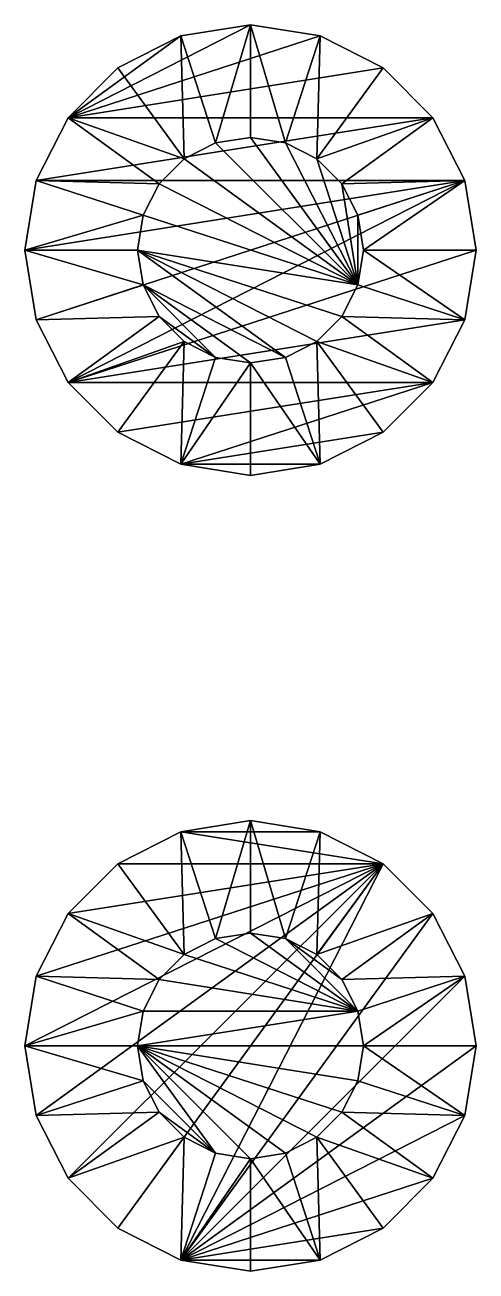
# Model space of a CAD drawing. Extents: x 24528 to 34927, y -8876 to 785.
# Drawn here: x 24528 to 26636, y -5047 to 785 of the extents above; entities that cross this region are included whole.
import ezdxf

# ---------------------------------------------------------------- set-up
doc = ezdxf.new("R2010")
doc.units = 0
doc.layers.get('0').update_dxf_attribs({"linetype": 'CONTINUOUS'})

msp = doc.modelspace()

# ---------------------------------------------------------------- linework, layer by layer
at = {"color": 7}
for points in [[(25256.4, 733.1), (25582.1, 784.8), (24729.5, 350.2), (25256.4, 733.1)], [(25582.1, 784.8), (25907.7, 733.1), (24729.5, 350.2), (25582.1, 784.8)], [(24962.7, 583.5), (25256.4, 733.1), (24729.5, 350.2), (24962.7, 583.5)], [(25907.7, 733.1), (26201.4, 583.5), (24729.5, 350.2), (25907.7, 733.1)], [(24729.5, 350.2), (26201.4, 583.5), (26434.7, 350.2), (24729.5, 350.2)], [(24729.5, 350.2), (26434.7, 350.2), (24579.8, 56.5), (24729.5, 350.2)], [(26434.7, 350.2), (26584.3, 56.5), (24579.8, 56.5), (26434.7, 350.2)], [(24528.2, -269.1), (24579.8, 56.5), (26584.3, 56.5), (24528.2, -269.1)], [(24528.2, -269.1), (26584.3, 56.5), (24579.8, -594.8), (24528.2, -269.1)], [(24579.8, -594.8), (26584.3, 56.5), (24729.5, -888.5), (24579.8, -594.8)], [(26584.3, 56.5), (26636, -269.1), (24729.5, -888.5), (26584.3, 56.5)], [(26584.3, -594.8), (24729.5, -888.5), (26636, -269.1), (26584.3, -594.8)], [(26584.3, -594.8), (26434.7, -888.5), (24729.5, -888.5), (26584.3, -594.8)], [(24962.7, -1121.7), (24729.5, -888.5), (26434.7, -888.5), (24962.7, -1121.7)], [(25256.4, -1271.4), (24962.7, -1121.7), (26434.7, -888.5), (25256.4, -1271.4)], [(26201.4, -1121.7), (25256.4, -1271.4), (26434.7, -888.5), (26201.4, -1121.7)], [(25256.4, -1271.4), (26201.4, -1121.7), (25907.7, -1271.4), (25256.4, -1271.4)], [(25582.1, -1323), (25256.4, -1271.4), (25907.7, -1271.4), (25582.1, -1323)], [(25582.1, -2939), (25907.7, -2990.7), (25256.4, -2990.7), (25582.1, -2939)], [(25256.4, -2990.7), (26201.4, -3140.3), (24962.7, -3140.3), (25256.4, -2990.7)], [(26201.4, -3140.3), (25256.4, -2990.7), (25907.7, -2990.7), (26201.4, -3140.3)], [(24528.2, -3992.9), (24579.8, -3667.3), (26201.4, -3140.3), (24528.2, -3992.9)], [(24528.2, -3992.9), (26201.4, -3140.3), (24579.8, -4318.6), (24528.2, -3992.9)], [(24579.8, -3667.3), (24729.5, -3373.6), (26201.4, -3140.3), (24579.8, -3667.3)], [(24579.8, -4318.6), (26201.4, -3140.3), (24729.5, -4612.3), (24579.8, -4318.6)], [(24962.7, -3140.3), (26201.4, -3140.3), (24729.5, -3373.6), (24962.7, -3140.3)], [(24962.7, -4845.5), (24729.5, -4612.3), (26201.4, -3140.3), (24962.7, -4845.5)], [(25256.4, -4995.2), (24962.7, -4845.5), (26201.4, -3140.3), (25256.4, -4995.2)], [(26201.4, -3140.3), (26434.7, -3373.6), (25256.4, -4995.2), (26201.4, -3140.3)], [(26584.3, -3667.3), (25256.4, -4995.2), (26434.7, -3373.6), (26584.3, -3667.3)], [(26636, -3992.9), (25256.4, -4995.2), (26584.3, -3667.3), (26636, -3992.9)], [(26584.3, -4318.6), (25256.4, -4995.2), (26636, -3992.9), (26584.3, -4318.6)], [(26584.3, -4318.6), (26434.7, -4612.3), (25256.4, -4995.2), (26584.3, -4318.6)], [(25256.4, -4995.2), (26434.7, -4612.3), (26201.4, -4845.5), (25256.4, -4995.2)], [(25256.4, -4995.2), (26201.4, -4845.5), (25907.7, -4995.2), (25256.4, -4995.2)], [(25582.1, -5046.8), (25256.4, -4995.2), (25907.7, -4995.2), (25582.1, -5046.8)]]:
    msp.add_lwpolyline(points, dxfattribs=at)
for points in [[(25256.4, 733.1, -2107.8), (25419.1, 232.9, -2107.8), (25582.1, 784.8, -2107.8), (25256.4, 733.1, -2107.8)], [(25582.1, 784.8, -2107.8), (25582.1, 784.8, 0), (25256.4, 733.1, 0), (25582.1, 784.8, -2107.8)], [(25582.1, 784.8, -2107.8), (25256.4, 733.1, 0), (25256.4, 733.1, -2107.8), (25582.1, 784.8, -2107.8)], [(25582.1, 258.5, -2107.8), (25582.1, 784.8, -2107.8), (25419.1, 232.9, -2107.8), (25582.1, 258.5, -2107.8)], [(25582.1, 784.8, -2107.8), (25745.1, 232.9, -2107.8), (25907.7, 733.1, -2107.8), (25582.1, 784.8, -2107.8)], [(25582.1, 784.8, 0), (25582.1, 784.8, -2107.8), (25907.7, 733.1, 0), (25582.1, 784.8, 0)], [(25907.7, 733.1, -2107.8), (25907.7, 733.1, 0), (25582.1, 784.8, -2107.8), (25907.7, 733.1, -2107.8)], [(25582.1, 258.5, -2107.8), (25745.1, 232.9, -2107.8), (25582.1, 784.8, -2107.8), (25582.1, 258.5, -2107.8)], [(24962.7, 583.5, -2107.8), (25271.9, 158.1, -2107.8), (25256.4, 733.1, -2107.8), (24962.7, 583.5, -2107.8)], [(24962.7, 583.5, 0), (24962.7, 583.5, -2107.8), (25256.4, 733.1, 0), (24962.7, 583.5, 0)], [(25256.4, 733.1, -2107.8), (25256.4, 733.1, 0), (24962.7, 583.5, -2107.8), (25256.4, 733.1, -2107.8)], [(25419.1, 232.9, -2107.8), (25256.4, 733.1, -2107.8), (25271.9, 158.1, -2107.8), (25419.1, 232.9, -2107.8)], [(25892.3, 158.1, -2107.8), (25907.7, 733.1, -2107.8), (25745.1, 232.9, -2107.8), (25892.3, 158.1, -2107.8)], [(25907.7, 733.1, -2107.8), (25892.3, 158.1, -2107.8), (26201.4, 583.5, -2107.8), (25907.7, 733.1, -2107.8)], [(26201.4, 583.5, -2107.8), (26201.4, 583.5, 0), (25907.7, 733.1, 0), (26201.4, 583.5, -2107.8)], [(26201.4, 583.5, -2107.8), (25907.7, 733.1, 0), (25907.7, 733.1, -2107.8), (26201.4, 583.5, -2107.8)], [(24729.5, 350.2, -2107.8), (25271.9, 158.1, -2107.8), (24962.7, 583.5, -2107.8), (24729.5, 350.2, -2107.8)], [(24962.7, 583.5, -2107.8), (24962.7, 583.5, 0), (24729.5, 350.2, 0), (24962.7, 583.5, -2107.8)], [(24962.7, 583.5, -2107.8), (24729.5, 350.2, 0), (24729.5, 350.2, -2107.8), (24962.7, 583.5, -2107.8)], [(26434.7, 350.2, -2107.8), (26201.4, 583.5, -2107.8), (25892.3, 158.1, -2107.8), (26434.7, 350.2, -2107.8)], [(26201.4, 583.5, -2107.8), (26434.7, 350.2, -2107.8), (26434.7, 350.2, 0), (26201.4, 583.5, -2107.8)], [(26201.4, 583.5, -2107.8), (26434.7, 350.2, 0), (26201.4, 583.5, 0), (26201.4, 583.5, -2107.8)], [(24579.8, 56.5, -2107.8), (24729.5, 350.2, -2107.8), (24579.8, 56.5, 0), (24579.8, 56.5, -2107.8)], [(24729.5, 350.2, 0), (24579.8, 56.5, 0), (24729.5, 350.2, -2107.8), (24729.5, 350.2, 0)], [(24729.5, 350.2, -2107.8), (24579.8, 56.5, -2107.8), (25154.9, 41.1, -2107.8), (24729.5, 350.2, -2107.8)], [(25154.9, 41.1, -2107.8), (25271.9, 158.1, -2107.8), (24729.5, 350.2, -2107.8), (25154.9, 41.1, -2107.8)], [(25892.3, 158.1, -2107.8), (26009.3, 41.1, -2107.8), (26434.7, 350.2, -2107.8), (25892.3, 158.1, -2107.8)], [(26584.3, 56.5, -2107.8), (26434.7, 350.2, -2107.8), (26009.3, 41.1, -2107.8), (26584.3, 56.5, -2107.8)], [(26584.3, 56.5, 0), (26434.7, 350.2, 0), (26584.3, 56.5, -2107.8), (26584.3, 56.5, 0)], [(26434.7, 350.2, -2107.8), (26584.3, 56.5, -2107.8), (26434.7, 350.2, 0), (26434.7, 350.2, -2107.8)], [(25419.1, 232.9, -2107.8), (25419.1, 232.9, -1053.2), (25582.1, 258.5, -2107.8), (25419.1, 232.9, -2107.8)], [(25582.1, 258.5, -1053.2), (25582.1, 258.5, -2107.8), (25419.1, 232.9, -1053.2), (25582.1, 258.5, -1053.2)], [(26084.1, -432.1, -1053.2), (25582.1, 258.5, -1053.2), (25419.1, 232.9, -1053.2), (26084.1, -432.1, -1053.2)], [(25745.1, 232.9, -1053.2), (25745.1, 232.9, -2107.8), (25582.1, 258.5, -2107.8), (25745.1, 232.9, -1053.2)], [(25745.1, 232.9, -1053.2), (25582.1, 258.5, -2107.8), (25582.1, 258.5, -1053.2), (25745.1, 232.9, -1053.2)], [(26084.1, -432.1, -1053.2), (25745.1, 232.9, -1053.2), (25582.1, 258.5, -1053.2), (26084.1, -432.1, -1053.2)], [(25271.9, 158.1, -2107.8), (25271.9, 158.1, -1053.2), (25419.1, 232.9, -2107.8), (25271.9, 158.1, -2107.8)], [(25419.1, 232.9, -1053.2), (25419.1, 232.9, -2107.8), (25271.9, 158.1, -1053.2), (25419.1, 232.9, -1053.2)], [(26084.1, -432.1, -1053.2), (25419.1, 232.9, -1053.2), (25271.9, 158.1, -1053.2), (26084.1, -432.1, -1053.2)], [(25745.1, 232.9, -2107.8), (25745.1, 232.9, -1053.2), (25892.3, 158.1, -2107.8), (25745.1, 232.9, -2107.8)], [(25892.3, 158.1, -1053.2), (25892.3, 158.1, -2107.8), (25745.1, 232.9, -1053.2), (25892.3, 158.1, -1053.2)], [(26084.1, -432.1, -1053.2), (25892.3, 158.1, -1053.2), (25745.1, 232.9, -1053.2), (26084.1, -432.1, -1053.2)], [(25271.9, 158.1, -1053.2), (25271.9, 158.1, -2107.8), (25154.9, 41.1, -1053.2), (25271.9, 158.1, -1053.2)], [(25154.9, 41.1, -2107.8), (25154.9, 41.1, -1053.2), (25271.9, 158.1, -2107.8), (25154.9, 41.1, -2107.8)], [(26084.1, -432.1, -1053.2), (25271.9, 158.1, -1053.2), (25154.9, 41.1, -1053.2), (26084.1, -432.1, -1053.2)], [(26009.3, 41.1, -1053.2), (26009.3, 41.1, -2107.8), (25892.3, 158.1, -1053.2), (26009.3, 41.1, -1053.2)], [(25892.3, 158.1, -2107.8), (25892.3, 158.1, -1053.2), (26009.3, 41.1, -2107.8), (25892.3, 158.1, -2107.8)], [(26084.1, -432.1, -1053.2), (26009.3, 41.1, -1053.2), (25892.3, 158.1, -1053.2), (26084.1, -432.1, -1053.2)], [(24528.2, -269.1, 0), (24528.2, -269.1, -2107.8), (24579.8, 56.5, -2107.8), (24528.2, -269.1, 0)], [(24579.8, 56.5, -2107.8), (24579.8, 56.5, 0), (24528.2, -269.1, 0), (24579.8, 56.5, -2107.8)], [(24579.8, 56.5, -2107.8), (24528.2, -269.1, -2107.8), (25080.1, -106.1, -2107.8), (24579.8, 56.5, -2107.8)], [(25080.1, -106.1, -2107.8), (25154.9, 41.1, -2107.8), (24579.8, 56.5, -2107.8), (25080.1, -106.1, -2107.8)], [(25080.1, -106.1, -2107.8), (25154.9, 41.1, -1053.2), (25154.9, 41.1, -2107.8), (25080.1, -106.1, -2107.8)], [(25080.1, -106.1, -2107.8), (25080.1, -106.1, -1053.2), (25154.9, 41.1, -1053.2), (25080.1, -106.1, -2107.8)], [(26084.1, -432.1, -1053.2), (25154.9, 41.1, -1053.2), (25080.1, -106.1, -1053.2), (26084.1, -432.1, -1053.2)], [(26009.3, 41.1, -2107.8), (26084.1, -106.1, -2107.8), (26584.3, 56.5, -2107.8), (26009.3, 41.1, -2107.8)], [(26009.3, 41.1, -2107.8), (26009.3, 41.1, -1053.2), (26084.1, -106.1, -1053.2), (26009.3, 41.1, -2107.8)], [(26009.3, 41.1, -2107.8), (26084.1, -106.1, -1053.2), (26084.1, -106.1, -2107.8), (26009.3, 41.1, -2107.8)], [(26084.1, -432.1, -1053.2), (26084.1, -106.1, -1053.2), (26009.3, 41.1, -1053.2), (26084.1, -432.1, -1053.2)], [(26084.1, -106.1, -2107.8), (26110.1, -269.1, -2107.8), (26584.3, 56.5, -2107.8), (26084.1, -106.1, -2107.8)], [(26636, -269.1, -2107.8), (26584.3, 56.5, -2107.8), (26110.1, -269.1, -2107.8), (26636, -269.1, -2107.8)], [(26584.3, 56.5, -2107.8), (26636, -269.1, -2107.8), (26584.3, 56.5, 0), (26584.3, 56.5, -2107.8)], [(26584.3, 56.5, 0), (26636, -269.1, -2107.8), (26636, -269.1, 0), (26584.3, 56.5, 0)], [(25054.4, -269.1, -2107.8), (25080.1, -106.1, -2107.8), (24528.2, -269.1, -2107.8), (25054.4, -269.1, -2107.8)], [(25080.1, -106.1, -1053.2), (25080.1, -106.1, -2107.8), (25054.4, -269.1, -2107.8), (25080.1, -106.1, -1053.2)], [(25080.1, -106.1, -1053.2), (25054.4, -269.1, -2107.8), (25054.4, -269.1, -1053.2), (25080.1, -106.1, -1053.2)], [(26084.1, -432.1, -1053.2), (25080.1, -106.1, -1053.2), (25054.4, -269.1, -1053.2), (26084.1, -432.1, -1053.2)], [(26110.1, -269.1, -1053.2), (26110.1, -269.1, -2107.8), (26084.1, -106.1, -1053.2), (26110.1, -269.1, -1053.2)], [(26084.1, -106.1, -2107.8), (26084.1, -106.1, -1053.2), (26110.1, -269.1, -2107.8), (26084.1, -106.1, -2107.8)], [(26084.1, -432.1, -1053.2), (26110.1, -269.1, -1053.2), (26084.1, -106.1, -1053.2), (26084.1, -432.1, -1053.2)], [(25080.1, -432.1, -2107.8), (25054.4, -269.1, -2107.8), (24528.2, -269.1, -2107.8), (25080.1, -432.1, -2107.8)], [(24528.2, -269.1, -2107.8), (24528.2, -269.1, 0), (24579.8, -594.8, -2107.8), (24528.2, -269.1, -2107.8)], [(24528.2, -269.1, -2107.8), (24579.8, -594.8, -2107.8), (25080.1, -432.1, -2107.8), (24528.2, -269.1, -2107.8)], [(24528.2, -269.1, 0), (24579.8, -594.8, 0), (24579.8, -594.8, -2107.8), (24528.2, -269.1, 0)], [(25080.1, -432.1, -2107.8), (25080.1, -432.1, -1053.2), (25054.4, -269.1, -2107.8), (25080.1, -432.1, -2107.8)], [(25080.1, -432.1, -1053.2), (25054.4, -269.1, -1053.2), (25054.4, -269.1, -2107.8), (25080.1, -432.1, -1053.2)], [(26009.3, -579.3, -1053.2), (25054.4, -269.1, -1053.2), (25892.3, -696.3, -1053.2), (26009.3, -579.3, -1053.2)], [(26084.1, -432.1, -1053.2), (25054.4, -269.1, -1053.2), (26009.3, -579.3, -1053.2), (26084.1, -432.1, -1053.2)], [(25892.3, -696.3, -1053.2), (25054.4, -269.1, -1053.2), (25745.1, -771.1, -1053.2), (25892.3, -696.3, -1053.2)], [(25080.1, -432.1, -1053.2), (25745.1, -771.1, -1053.2), (25054.4, -269.1, -1053.2), (25080.1, -432.1, -1053.2)], [(26110.1, -269.1, -2107.8), (26084.1, -432.1, -2107.8), (26584.3, -594.8, -2107.8), (26110.1, -269.1, -2107.8)], [(26084.1, -432.1, -2107.8), (26110.1, -269.1, -2107.8), (26084.1, -432.1, -1053.2), (26084.1, -432.1, -2107.8)], [(26084.1, -432.1, -1053.2), (26110.1, -269.1, -2107.8), (26110.1, -269.1, -1053.2), (26084.1, -432.1, -1053.2)], [(26584.3, -594.8, -2107.8), (26636, -269.1, -2107.8), (26110.1, -269.1, -2107.8), (26584.3, -594.8, -2107.8)], [(26584.3, -594.8, 0), (26636, -269.1, 0), (26584.3, -594.8, -2107.8), (26584.3, -594.8, 0)], [(26636, -269.1, -2107.8), (26584.3, -594.8, -2107.8), (26636, -269.1, 0), (26636, -269.1, -2107.8)], [(25154.9, -579.3, -2107.8), (25080.1, -432.1, -2107.8), (24579.8, -594.8, -2107.8), (25154.9, -579.3, -2107.8)], [(25080.1, -432.1, -1053.2), (25080.1, -432.1, -2107.8), (25154.9, -579.3, -2107.8), (25080.1, -432.1, -1053.2)], [(25154.9, -579.3, -2107.8), (25154.9, -579.3, -1053.2), (25080.1, -432.1, -1053.2), (25154.9, -579.3, -2107.8)], [(25582.1, -797.1, -1053.2), (25745.1, -771.1, -1053.2), (25080.1, -432.1, -1053.2), (25582.1, -797.1, -1053.2)], [(25154.9, -579.3, -1053.2), (25419.1, -771.1, -1053.2), (25080.1, -432.1, -1053.2), (25154.9, -579.3, -1053.2)], [(25582.1, -797.1, -1053.2), (25080.1, -432.1, -1053.2), (25419.1, -771.1, -1053.2), (25582.1, -797.1, -1053.2)], [(26084.1, -432.1, -2107.8), (26009.3, -579.3, -1053.2), (26009.3, -579.3, -2107.8), (26084.1, -432.1, -2107.8)], [(26084.1, -432.1, -2107.8), (26009.3, -579.3, -2107.8), (26584.3, -594.8, -2107.8), (26084.1, -432.1, -2107.8)], [(26084.1, -432.1, -2107.8), (26084.1, -432.1, -1053.2), (26009.3, -579.3, -1053.2), (26084.1, -432.1, -2107.8)], [(24579.8, -594.8, -2107.8), (24729.5, -888.5, -2107.8), (25154.9, -579.3, -2107.8), (24579.8, -594.8, -2107.8)], [(25154.9, -579.3, -2107.8), (24729.5, -888.5, -2107.8), (25271.9, -696.3, -2107.8), (25154.9, -579.3, -2107.8)], [(25271.9, -696.3, -2107.8), (25271.9, -696.3, -1053.2), (25154.9, -579.3, -2107.8), (25271.9, -696.3, -2107.8)], [(25154.9, -579.3, -1053.2), (25154.9, -579.3, -2107.8), (25271.9, -696.3, -1053.2), (25154.9, -579.3, -1053.2)], [(25271.9, -696.3, -1053.2), (25419.1, -771.1, -1053.2), (25154.9, -579.3, -1053.2), (25271.9, -696.3, -1053.2)], [(26009.3, -579.3, -2107.8), (25892.3, -696.3, -2107.8), (26434.7, -888.5, -2107.8), (26009.3, -579.3, -2107.8)], [(25892.3, -696.3, -1053.2), (25892.3, -696.3, -2107.8), (26009.3, -579.3, -1053.2), (25892.3, -696.3, -1053.2)], [(26009.3, -579.3, -2107.8), (26009.3, -579.3, -1053.2), (25892.3, -696.3, -2107.8), (26009.3, -579.3, -2107.8)], [(26434.7, -888.5, -2107.8), (26584.3, -594.8, -2107.8), (26009.3, -579.3, -2107.8), (26434.7, -888.5, -2107.8)], [(24729.5, -888.5, 0), (24729.5, -888.5, -2107.8), (24579.8, -594.8, 0), (24729.5, -888.5, 0)], [(24579.8, -594.8, -2107.8), (24579.8, -594.8, 0), (24729.5, -888.5, -2107.8), (24579.8, -594.8, -2107.8)], [(26434.7, -888.5, -2107.8), (26434.7, -888.5, 0), (26584.3, -594.8, -2107.8), (26434.7, -888.5, -2107.8)], [(26584.3, -594.8, -2107.8), (26434.7, -888.5, 0), (26584.3, -594.8, 0), (26584.3, -594.8, -2107.8)], [(24962.7, -1121.7, -2107.8), (25271.9, -696.3, -2107.8), (24729.5, -888.5, -2107.8), (24962.7, -1121.7, -2107.8)], [(25256.4, -1271.4, -2107.8), (25271.9, -696.3, -2107.8), (24962.7, -1121.7, -2107.8), (25256.4, -1271.4, -2107.8)], [(25419.1, -771.1, -2107.8), (25271.9, -696.3, -2107.8), (25256.4, -1271.4, -2107.8), (25419.1, -771.1, -2107.8)], [(25419.1, -771.1, -2107.8), (25271.9, -696.3, -1053.2), (25271.9, -696.3, -2107.8), (25419.1, -771.1, -2107.8)], [(25419.1, -771.1, -2107.8), (25419.1, -771.1, -1053.2), (25271.9, -696.3, -1053.2), (25419.1, -771.1, -2107.8)], [(25892.3, -696.3, -2107.8), (25892.3, -696.3, -1053.2), (25745.1, -771.1, -2107.8), (25892.3, -696.3, -2107.8)], [(25892.3, -696.3, -2107.8), (25745.1, -771.1, -2107.8), (25907.7, -1271.4, -2107.8), (25892.3, -696.3, -2107.8)], [(25892.3, -696.3, -1053.2), (25745.1, -771.1, -1053.2), (25745.1, -771.1, -2107.8), (25892.3, -696.3, -1053.2)], [(26201.4, -1121.7, -2107.8), (26434.7, -888.5, -2107.8), (25892.3, -696.3, -2107.8), (26201.4, -1121.7, -2107.8)], [(25907.7, -1271.4, -2107.8), (26201.4, -1121.7, -2107.8), (25892.3, -696.3, -2107.8), (25907.7, -1271.4, -2107.8)], [(25419.1, -771.1, -2107.8), (25256.4, -1271.4, -2107.8), (25582.1, -797.1, -2107.8), (25419.1, -771.1, -2107.8)], [(25582.1, -1323, -2107.8), (25582.1, -797.1, -2107.8), (25256.4, -1271.4, -2107.8), (25582.1, -1323, -2107.8)], [(25419.1, -771.1, -1053.2), (25419.1, -771.1, -2107.8), (25582.1, -797.1, -2107.8), (25419.1, -771.1, -1053.2)], [(25419.1, -771.1, -1053.2), (25582.1, -797.1, -2107.8), (25582.1, -797.1, -1053.2), (25419.1, -771.1, -1053.2)], [(25745.1, -771.1, -2107.8), (25582.1, -797.1, -2107.8), (25907.7, -1271.4, -2107.8), (25745.1, -771.1, -2107.8)], [(25582.1, -797.1, -1053.2), (25582.1, -797.1, -2107.8), (25745.1, -771.1, -1053.2), (25582.1, -797.1, -1053.2)], [(25745.1, -771.1, -2107.8), (25745.1, -771.1, -1053.2), (25582.1, -797.1, -2107.8), (25745.1, -771.1, -2107.8)], [(25582.1, -1323, -2107.8), (25907.7, -1271.4, -2107.8), (25582.1, -797.1, -2107.8), (25582.1, -1323, -2107.8)], [(24729.5, -888.5, -2107.8), (24729.5, -888.5, 0), (24962.7, -1121.7, 0), (24729.5, -888.5, -2107.8)], [(24729.5, -888.5, -2107.8), (24962.7, -1121.7, 0), (24962.7, -1121.7, -2107.8), (24729.5, -888.5, -2107.8)], [(26201.4, -1121.7, 0), (26434.7, -888.5, 0), (26201.4, -1121.7, -2107.8), (26201.4, -1121.7, 0)], [(26434.7, -888.5, -2107.8), (26201.4, -1121.7, -2107.8), (26434.7, -888.5, 0), (26434.7, -888.5, -2107.8)], [(24962.7, -1121.7, -2107.8), (24962.7, -1121.7, 0), (25256.4, -1271.4, -2107.8), (24962.7, -1121.7, -2107.8)], [(25256.4, -1271.4, 0), (25256.4, -1271.4, -2107.8), (24962.7, -1121.7, 0), (25256.4, -1271.4, 0)], [(26201.4, -1121.7, -2107.8), (25907.7, -1271.4, -2107.8), (26201.4, -1121.7, 0), (26201.4, -1121.7, -2107.8)], [(26201.4, -1121.7, 0), (25907.7, -1271.4, -2107.8), (25907.7, -1271.4, 0), (26201.4, -1121.7, 0)], [(25582.1, -1323, -2107.8), (25256.4, -1271.4, -2107.8), (25256.4, -1271.4, 0), (25582.1, -1323, -2107.8)], [(25256.4, -1271.4, 0), (25582.1, -1323, 0), (25582.1, -1323, -2107.8), (25256.4, -1271.4, 0)], [(25582.1, -1323, 0), (25907.7, -1271.4, 0), (25582.1, -1323, -2107.8), (25582.1, -1323, 0)], [(25907.7, -1271.4, -2107.8), (25582.1, -1323, -2107.8), (25907.7, -1271.4, 0), (25907.7, -1271.4, -2107.8)], [(25582.1, -2939, -2107.8), (25256.4, -2990.7, -2107.8), (25419.1, -3490.9, -2107.8), (25582.1, -2939, -2107.8)], [(25256.4, -2990.7, 0), (25256.4, -2990.7, -2107.8), (25582.1, -2939, 0), (25256.4, -2990.7, 0)], [(25582.1, -2939, -2107.8), (25582.1, -2939, 0), (25256.4, -2990.7, -2107.8), (25582.1, -2939, -2107.8)], [(25419.1, -3490.9, -2107.8), (25582.1, -3465.3, -2107.8), (25582.1, -2939, -2107.8), (25419.1, -3490.9, -2107.8)], [(25582.1, -3465.3, -2107.8), (25745.1, -3490.9, -2107.8), (25582.1, -2939, -2107.8), (25582.1, -3465.3, -2107.8)], [(25907.7, -2990.7, 0), (25582.1, -2939, 0), (25907.7, -2990.7, -2107.8), (25907.7, -2990.7, 0)], [(25582.1, -2939, -2107.8), (25907.7, -2990.7, -2107.8), (25582.1, -2939, 0), (25582.1, -2939, -2107.8)], [(25907.7, -2990.7, -2107.8), (25582.1, -2939, -2107.8), (25745.1, -3490.9, -2107.8), (25907.7, -2990.7, -2107.8)], [(25256.4, -2990.7, -2107.8), (24962.7, -3140.3, -2107.8), (25271.9, -3565.7, -2107.8), (25256.4, -2990.7, -2107.8)], [(24962.7, -3140.3, 0), (24962.7, -3140.3, -2107.8), (25256.4, -2990.7, 0), (24962.7, -3140.3, 0)], [(24962.7, -3140.3, -2107.8), (25256.4, -2990.7, -2107.8), (25256.4, -2990.7, 0), (24962.7, -3140.3, -2107.8)], [(25271.9, -3565.7, -2107.8), (25419.1, -3490.9, -2107.8), (25256.4, -2990.7, -2107.8), (25271.9, -3565.7, -2107.8)], [(25745.1, -3490.9, -2107.8), (25892.3, -3565.7, -2107.8), (25907.7, -2990.7, -2107.8), (25745.1, -3490.9, -2107.8)], [(26201.4, -3140.3, -2107.8), (25907.7, -2990.7, -2107.8), (25892.3, -3565.7, -2107.8), (26201.4, -3140.3, -2107.8)], [(25907.7, -2990.7, 0), (25907.7, -2990.7, -2107.8), (26201.4, -3140.3, -2107.8), (25907.7, -2990.7, 0)], [(26201.4, -3140.3, 0), (25907.7, -2990.7, 0), (26201.4, -3140.3, -2107.8), (26201.4, -3140.3, 0)], [(24729.5, -3373.6, -2107.8), (25271.9, -3565.7, -2107.8), (24962.7, -3140.3, -2107.8), (24729.5, -3373.6, -2107.8)], [(24729.5, -3373.6, 0), (24729.5, -3373.6, -2107.8), (24962.7, -3140.3, 0), (24729.5, -3373.6, 0)], [(24962.7, -3140.3, -2107.8), (24962.7, -3140.3, 0), (24729.5, -3373.6, -2107.8), (24962.7, -3140.3, -2107.8)], [(26201.4, -3140.3, -2107.8), (25892.3, -3565.7, -2107.8), (26434.7, -3373.6, -2107.8), (26201.4, -3140.3, -2107.8)], [(26434.7, -3373.6, 0), (26201.4, -3140.3, -2107.8), (26434.7, -3373.6, -2107.8), (26434.7, -3373.6, 0)], [(26201.4, -3140.3, -2107.8), (26434.7, -3373.6, 0), (26201.4, -3140.3, 0), (26201.4, -3140.3, -2107.8)], [(24729.5, -3373.6, -2107.8), (24579.8, -3667.3, -2107.8), (25154.9, -3682.7, -2107.8), (24729.5, -3373.6, -2107.8)], [(24579.8, -3667.3, 0), (24579.8, -3667.3, -2107.8), (24729.5, -3373.6, -2107.8), (24579.8, -3667.3, 0)], [(24729.5, -3373.6, -2107.8), (24729.5, -3373.6, 0), (24579.8, -3667.3, 0), (24729.5, -3373.6, -2107.8)], [(25154.9, -3682.7, -2107.8), (25271.9, -3565.7, -2107.8), (24729.5, -3373.6, -2107.8), (25154.9, -3682.7, -2107.8)], [(26009.3, -3682.7, -2107.8), (26434.7, -3373.6, -2107.8), (25892.3, -3565.7, -2107.8), (26009.3, -3682.7, -2107.8)], [(26584.3, -3667.3, -2107.8), (26434.7, -3373.6, -2107.8), (26009.3, -3682.7, -2107.8), (26584.3, -3667.3, -2107.8)], [(26434.7, -3373.6, 0), (26434.7, -3373.6, -2107.8), (26584.3, -3667.3, -2107.8), (26434.7, -3373.6, 0)], [(26434.7, -3373.6, 0), (26584.3, -3667.3, -2107.8), (26584.3, -3667.3, 0), (26434.7, -3373.6, 0)], [(25419.1, -3490.9, -1053.2), (25419.1, -3490.9, -2107.8), (25271.9, -3565.7, -1053.2), (25419.1, -3490.9, -1053.2)], [(25271.9, -3565.7, -2107.8), (25271.9, -3565.7, -1053.2), (25419.1, -3490.9, -2107.8), (25271.9, -3565.7, -2107.8)], [(26084.1, -3829.9, -1053.2), (25419.1, -3490.9, -1053.2), (25271.9, -3565.7, -1053.2), (26084.1, -3829.9, -1053.2)], [(25419.1, -3490.9, -2107.8), (25419.1, -3490.9, -1053.2), (25582.1, -3465.3, -2107.8), (25419.1, -3490.9, -2107.8)], [(25582.1, -3465.3, -1053.2), (25582.1, -3465.3, -2107.8), (25419.1, -3490.9, -1053.2), (25582.1, -3465.3, -1053.2)], [(26084.1, -3829.9, -1053.2), (25582.1, -3465.3, -1053.2), (25419.1, -3490.9, -1053.2), (26084.1, -3829.9, -1053.2)], [(25745.1, -3490.9, -1053.2), (25745.1, -3490.9, -2107.8), (25582.1, -3465.3, -2107.8), (25745.1, -3490.9, -1053.2)], [(25745.1, -3490.9, -1053.2), (25582.1, -3465.3, -2107.8), (25582.1, -3465.3, -1053.2), (25745.1, -3490.9, -1053.2)], [(25745.1, -3490.9, -1053.2), (25582.1, -3465.3, -1053.2), (26084.1, -3829.9, -1053.2), (25745.1, -3490.9, -1053.2)], [(25745.1, -3490.9, -2107.8), (25745.1, -3490.9, -1053.2), (25892.3, -3565.7, -1053.2), (25745.1, -3490.9, -2107.8)], [(25745.1, -3490.9, -2107.8), (25892.3, -3565.7, -1053.2), (25892.3, -3565.7, -2107.8), (25745.1, -3490.9, -2107.8)], [(25892.3, -3565.7, -1053.2), (25745.1, -3490.9, -1053.2), (26009.3, -3682.7, -1053.2), (25892.3, -3565.7, -1053.2)], [(26084.1, -3829.9, -1053.2), (26009.3, -3682.7, -1053.2), (25745.1, -3490.9, -1053.2), (26084.1, -3829.9, -1053.2)], [(25271.9, -3565.7, -1053.2), (25271.9, -3565.7, -2107.8), (25154.9, -3682.7, -1053.2), (25271.9, -3565.7, -1053.2)], [(25154.9, -3682.7, -2107.8), (25154.9, -3682.7, -1053.2), (25271.9, -3565.7, -2107.8), (25154.9, -3682.7, -2107.8)], [(26084.1, -3829.9, -1053.2), (25271.9, -3565.7, -1053.2), (25154.9, -3682.7, -1053.2), (26084.1, -3829.9, -1053.2)], [(26009.3, -3682.7, -1053.2), (26009.3, -3682.7, -2107.8), (25892.3, -3565.7, -1053.2), (26009.3, -3682.7, -1053.2)], [(25892.3, -3565.7, -2107.8), (25892.3, -3565.7, -1053.2), (26009.3, -3682.7, -2107.8), (25892.3, -3565.7, -2107.8)], [(24579.8, -3667.3, -2107.8), (24528.2, -3992.9, -2107.8), (25080.1, -3829.9, -2107.8), (24579.8, -3667.3, -2107.8)], [(24579.8, -3667.3, 0), (24528.2, -3992.9, -2107.8), (24579.8, -3667.3, -2107.8), (24579.8, -3667.3, 0)], [(24528.2, -3992.9, 0), (24528.2, -3992.9, -2107.8), (24579.8, -3667.3, 0), (24528.2, -3992.9, 0)], [(25080.1, -3829.9, -2107.8), (25154.9, -3682.7, -2107.8), (24579.8, -3667.3, -2107.8), (25080.1, -3829.9, -2107.8)], [(26084.1, -3829.9, -2107.8), (26584.3, -3667.3, -2107.8), (26009.3, -3682.7, -2107.8), (26084.1, -3829.9, -2107.8)], [(26084.1, -3829.9, -2107.8), (26110.1, -3992.9, -2107.8), (26584.3, -3667.3, -2107.8), (26084.1, -3829.9, -2107.8)], [(26636, -3992.9, -2107.8), (26584.3, -3667.3, -2107.8), (26110.1, -3992.9, -2107.8), (26636, -3992.9, -2107.8)], [(26636, -3992.9, 0), (26584.3, -3667.3, 0), (26636, -3992.9, -2107.8), (26636, -3992.9, 0)], [(26584.3, -3667.3, -2107.8), (26636, -3992.9, -2107.8), (26584.3, -3667.3, 0), (26584.3, -3667.3, -2107.8)], [(25154.9, -3682.7, -1053.2), (25154.9, -3682.7, -2107.8), (25080.1, -3829.9, -2107.8), (25154.9, -3682.7, -1053.2)], [(25154.9, -3682.7, -1053.2), (25080.1, -3829.9, -2107.8), (25080.1, -3829.9, -1053.2), (25154.9, -3682.7, -1053.2)], [(26084.1, -3829.9, -1053.2), (25154.9, -3682.7, -1053.2), (25080.1, -3829.9, -1053.2), (26084.1, -3829.9, -1053.2)], [(26009.3, -3682.7, -2107.8), (26009.3, -3682.7, -1053.2), (26084.1, -3829.9, -2107.8), (26009.3, -3682.7, -2107.8)], [(26009.3, -3682.7, -1053.2), (26084.1, -3829.9, -1053.2), (26084.1, -3829.9, -2107.8), (26009.3, -3682.7, -1053.2)], [(25054.4, -3992.9, -2107.8), (25080.1, -3829.9, -2107.8), (24528.2, -3992.9, -2107.8), (25054.4, -3992.9, -2107.8)], [(25080.1, -3829.9, -1053.2), (25080.1, -3829.9, -2107.8), (25054.4, -3992.9, -1053.2), (25080.1, -3829.9, -1053.2)], [(26084.1, -3829.9, -1053.2), (25080.1, -3829.9, -1053.2), (25054.4, -3992.9, -1053.2), (26084.1, -3829.9, -1053.2)], [(25080.1, -3829.9, -2107.8), (25054.4, -3992.9, -2107.8), (25054.4, -3992.9, -1053.2), (25080.1, -3829.9, -2107.8)], [(25054.4, -3992.9, -1053.2), (26110.1, -3992.9, -1053.2), (26084.1, -3829.9, -1053.2), (25054.4, -3992.9, -1053.2)], [(26084.1, -3829.9, -1053.2), (26110.1, -3992.9, -2107.8), (26084.1, -3829.9, -2107.8), (26084.1, -3829.9, -1053.2)], [(26084.1, -3829.9, -1053.2), (26110.1, -3992.9, -1053.2), (26110.1, -3992.9, -2107.8), (26084.1, -3829.9, -1053.2)], [(25080.1, -4155.9, -2107.8), (25054.4, -3992.9, -2107.8), (24528.2, -3992.9, -2107.8), (25080.1, -4155.9, -2107.8)], [(24528.2, -3992.9, -2107.8), (24579.8, -4318.6, -2107.8), (25080.1, -4155.9, -2107.8), (24528.2, -3992.9, -2107.8)], [(24528.2, -3992.9, -2107.8), (24579.8, -4318.6, 0), (24579.8, -4318.6, -2107.8), (24528.2, -3992.9, -2107.8)], [(24528.2, -3992.9, -2107.8), (24528.2, -3992.9, 0), (24579.8, -4318.6, 0), (24528.2, -3992.9, -2107.8)], [(25054.4, -3992.9, -1053.2), (25054.4, -3992.9, -2107.8), (25080.1, -4155.9, -1053.2), (25054.4, -3992.9, -1053.2)], [(25080.1, -4155.9, -2107.8), (25080.1, -4155.9, -1053.2), (25054.4, -3992.9, -2107.8), (25080.1, -4155.9, -2107.8)], [(25054.4, -3992.9, -1053.2), (25080.1, -4155.9, -1053.2), (25419.1, -4494.9, -1053.2), (25054.4, -3992.9, -1053.2)], [(25419.1, -4494.9, -1053.2), (25582.1, -4520.9, -1053.2), (25054.4, -3992.9, -1053.2), (25419.1, -4494.9, -1053.2)], [(25582.1, -4520.9, -1053.2), (25745.1, -4494.9, -1053.2), (25054.4, -3992.9, -1053.2), (25582.1, -4520.9, -1053.2)], [(25054.4, -3992.9, -1053.2), (25745.1, -4494.9, -1053.2), (25892.3, -4420.1, -1053.2), (25054.4, -3992.9, -1053.2)], [(25054.4, -3992.9, -1053.2), (25892.3, -4420.1, -1053.2), (26009.3, -4303.1, -1053.2), (25054.4, -3992.9, -1053.2)], [(25054.4, -3992.9, -1053.2), (26009.3, -4303.1, -1053.2), (26084.1, -4155.9, -1053.2), (25054.4, -3992.9, -1053.2)], [(25054.4, -3992.9, -1053.2), (26084.1, -4155.9, -1053.2), (26110.1, -3992.9, -1053.2), (25054.4, -3992.9, -1053.2)], [(26110.1, -3992.9, -2107.8), (26084.1, -4155.9, -2107.8), (26584.3, -4318.6, -2107.8), (26110.1, -3992.9, -2107.8)], [(26110.1, -3992.9, -2107.8), (26084.1, -4155.9, -1053.2), (26084.1, -4155.9, -2107.8), (26110.1, -3992.9, -2107.8)], [(26084.1, -4155.9, -1053.2), (26110.1, -3992.9, -2107.8), (26110.1, -3992.9, -1053.2), (26084.1, -4155.9, -1053.2)], [(26110.1, -3992.9, -2107.8), (26584.3, -4318.6, -2107.8), (26636, -3992.9, -2107.8), (26110.1, -3992.9, -2107.8)], [(26584.3, -4318.6, -2107.8), (26584.3, -4318.6, 0), (26636, -3992.9, -2107.8), (26584.3, -4318.6, -2107.8)], [(26636, -3992.9, 0), (26636, -3992.9, -2107.8), (26584.3, -4318.6, 0), (26636, -3992.9, 0)], [(25154.9, -4303.1, -2107.8), (25080.1, -4155.9, -2107.8), (24579.8, -4318.6, -2107.8), (25154.9, -4303.1, -2107.8)], [(25154.9, -4303.1, -2107.8), (25154.9, -4303.1, -1053.2), (25080.1, -4155.9, -1053.2), (25154.9, -4303.1, -2107.8)], [(25154.9, -4303.1, -2107.8), (25080.1, -4155.9, -1053.2), (25080.1, -4155.9, -2107.8), (25154.9, -4303.1, -2107.8)], [(25080.1, -4155.9, -1053.2), (25154.9, -4303.1, -1053.2), (25419.1, -4494.9, -1053.2), (25080.1, -4155.9, -1053.2)], [(26084.1, -4155.9, -2107.8), (26009.3, -4303.1, -2107.8), (26584.3, -4318.6, -2107.8), (26084.1, -4155.9, -2107.8)], [(26009.3, -4303.1, -1053.2), (26009.3, -4303.1, -2107.8), (26084.1, -4155.9, -1053.2), (26009.3, -4303.1, -1053.2)], [(26084.1, -4155.9, -2107.8), (26084.1, -4155.9, -1053.2), (26009.3, -4303.1, -2107.8), (26084.1, -4155.9, -2107.8)], [(24579.8, -4318.6, -2107.8), (24729.5, -4612.3, -2107.8), (25154.9, -4303.1, -2107.8), (24579.8, -4318.6, -2107.8)], [(25154.9, -4303.1, -2107.8), (24729.5, -4612.3, -2107.8), (25271.9, -4420.1, -2107.8), (25154.9, -4303.1, -2107.8)], [(25154.9, -4303.1, -1053.2), (25154.9, -4303.1, -2107.8), (25271.9, -4420.1, -1053.2), (25154.9, -4303.1, -1053.2)], [(25271.9, -4420.1, -2107.8), (25271.9, -4420.1, -1053.2), (25154.9, -4303.1, -2107.8), (25271.9, -4420.1, -2107.8)], [(25271.9, -4420.1, -1053.2), (25419.1, -4494.9, -1053.2), (25154.9, -4303.1, -1053.2), (25271.9, -4420.1, -1053.2)], [(25892.3, -4420.1, -2107.8), (26434.7, -4612.3, -2107.8), (26009.3, -4303.1, -2107.8), (25892.3, -4420.1, -2107.8)], [(26009.3, -4303.1, -2107.8), (26009.3, -4303.1, -1053.2), (25892.3, -4420.1, -1053.2), (26009.3, -4303.1, -2107.8)], [(26009.3, -4303.1, -2107.8), (25892.3, -4420.1, -1053.2), (25892.3, -4420.1, -2107.8), (26009.3, -4303.1, -2107.8)], [(26434.7, -4612.3, -2107.8), (26584.3, -4318.6, -2107.8), (26009.3, -4303.1, -2107.8), (26434.7, -4612.3, -2107.8)], [(24579.8, -4318.6, -2107.8), (24579.8, -4318.6, 0), (24729.5, -4612.3, -2107.8), (24579.8, -4318.6, -2107.8)], [(24579.8, -4318.6, 0), (24729.5, -4612.3, 0), (24729.5, -4612.3, -2107.8), (24579.8, -4318.6, 0)], [(26584.3, -4318.6, -2107.8), (26434.7, -4612.3, -2107.8), (26584.3, -4318.6, 0), (26584.3, -4318.6, -2107.8)], [(26434.7, -4612.3, 0), (26584.3, -4318.6, 0), (26434.7, -4612.3, -2107.8), (26434.7, -4612.3, 0)], [(24962.7, -4845.5, -2107.8), (25271.9, -4420.1, -2107.8), (24729.5, -4612.3, -2107.8), (24962.7, -4845.5, -2107.8)], [(25256.4, -4995.2, -2107.8), (25271.9, -4420.1, -2107.8), (24962.7, -4845.5, -2107.8), (25256.4, -4995.2, -2107.8)], [(25271.9, -4420.1, -2107.8), (25256.4, -4995.2, -2107.8), (25419.1, -4494.9, -2107.8), (25271.9, -4420.1, -2107.8)], [(25419.1, -4494.9, -2107.8), (25419.1, -4494.9, -1053.2), (25271.9, -4420.1, -1053.2), (25419.1, -4494.9, -2107.8)], [(25419.1, -4494.9, -2107.8), (25271.9, -4420.1, -1053.2), (25271.9, -4420.1, -2107.8), (25419.1, -4494.9, -2107.8)], [(25892.3, -4420.1, -2107.8), (25745.1, -4494.9, -2107.8), (25907.7, -4995.2, -2107.8), (25892.3, -4420.1, -2107.8)], [(25745.1, -4494.9, -1053.2), (25745.1, -4494.9, -2107.8), (25892.3, -4420.1, -1053.2), (25745.1, -4494.9, -1053.2)], [(25892.3, -4420.1, -2107.8), (25892.3, -4420.1, -1053.2), (25745.1, -4494.9, -2107.8), (25892.3, -4420.1, -2107.8)], [(26434.7, -4612.3, -2107.8), (25892.3, -4420.1, -2107.8), (26201.4, -4845.5, -2107.8), (26434.7, -4612.3, -2107.8)], [(25907.7, -4995.2, -2107.8), (26201.4, -4845.5, -2107.8), (25892.3, -4420.1, -2107.8), (25907.7, -4995.2, -2107.8)], [(25419.1, -4494.9, -2107.8), (25256.4, -4995.2, -2107.8), (25582.1, -4520.9, -2107.8), (25419.1, -4494.9, -2107.8)], [(25582.1, -5046.8, -2107.8), (25582.1, -4520.9, -2107.8), (25256.4, -4995.2, -2107.8), (25582.1, -5046.8, -2107.8)], [(25419.1, -4494.9, -1053.2), (25419.1, -4494.9, -2107.8), (25582.1, -4520.9, -1053.2), (25419.1, -4494.9, -1053.2)], [(25582.1, -4520.9, -2107.8), (25582.1, -4520.9, -1053.2), (25419.1, -4494.9, -2107.8), (25582.1, -4520.9, -2107.8)], [(25745.1, -4494.9, -2107.8), (25582.1, -4520.9, -2107.8), (25907.7, -4995.2, -2107.8), (25745.1, -4494.9, -2107.8)], [(25745.1, -4494.9, -2107.8), (25745.1, -4494.9, -1053.2), (25582.1, -4520.9, -1053.2), (25745.1, -4494.9, -2107.8)], [(25745.1, -4494.9, -2107.8), (25582.1, -4520.9, -1053.2), (25582.1, -4520.9, -2107.8), (25745.1, -4494.9, -2107.8)], [(25582.1, -5046.8, -2107.8), (25907.7, -4995.2, -2107.8), (25582.1, -4520.9, -2107.8), (25582.1, -5046.8, -2107.8)], [(24962.7, -4845.5, 0), (24962.7, -4845.5, -2107.8), (24729.5, -4612.3, 0), (24962.7, -4845.5, 0)], [(24729.5, -4612.3, -2107.8), (24729.5, -4612.3, 0), (24962.7, -4845.5, -2107.8), (24729.5, -4612.3, -2107.8)], [(26201.4, -4845.5, 0), (26434.7, -4612.3, -2107.8), (26201.4, -4845.5, -2107.8), (26201.4, -4845.5, 0)], [(26434.7, -4612.3, -2107.8), (26201.4, -4845.5, 0), (26434.7, -4612.3, 0), (26434.7, -4612.3, -2107.8)], [(24962.7, -4845.5, 0), (25256.4, -4995.2, 0), (24962.7, -4845.5, -2107.8), (24962.7, -4845.5, 0)], [(25256.4, -4995.2, -2107.8), (24962.7, -4845.5, -2107.8), (25256.4, -4995.2, 0), (25256.4, -4995.2, -2107.8)], [(26201.4, -4845.5, -2107.8), (25907.7, -4995.2, -2107.8), (26201.4, -4845.5, 0), (26201.4, -4845.5, -2107.8)], [(26201.4, -4845.5, 0), (25907.7, -4995.2, -2107.8), (25907.7, -4995.2, 0), (26201.4, -4845.5, 0)], [(25582.1, -5046.8, 0), (25582.1, -5046.8, -2107.8), (25256.4, -4995.2, -2107.8), (25582.1, -5046.8, 0)], [(25256.4, -4995.2, -2107.8), (25256.4, -4995.2, 0), (25582.1, -5046.8, 0), (25256.4, -4995.2, -2107.8)], [(25582.1, -5046.8, 0), (25907.7, -4995.2, -2107.8), (25582.1, -5046.8, -2107.8), (25582.1, -5046.8, 0)], [(25907.7, -4995.2, -2107.8), (25582.1, -5046.8, 0), (25907.7, -4995.2, 0), (25907.7, -4995.2, -2107.8)]]:
    msp.add_polyline3d(points, dxfattribs=at)

doc.saveas('drawing.dxf')
